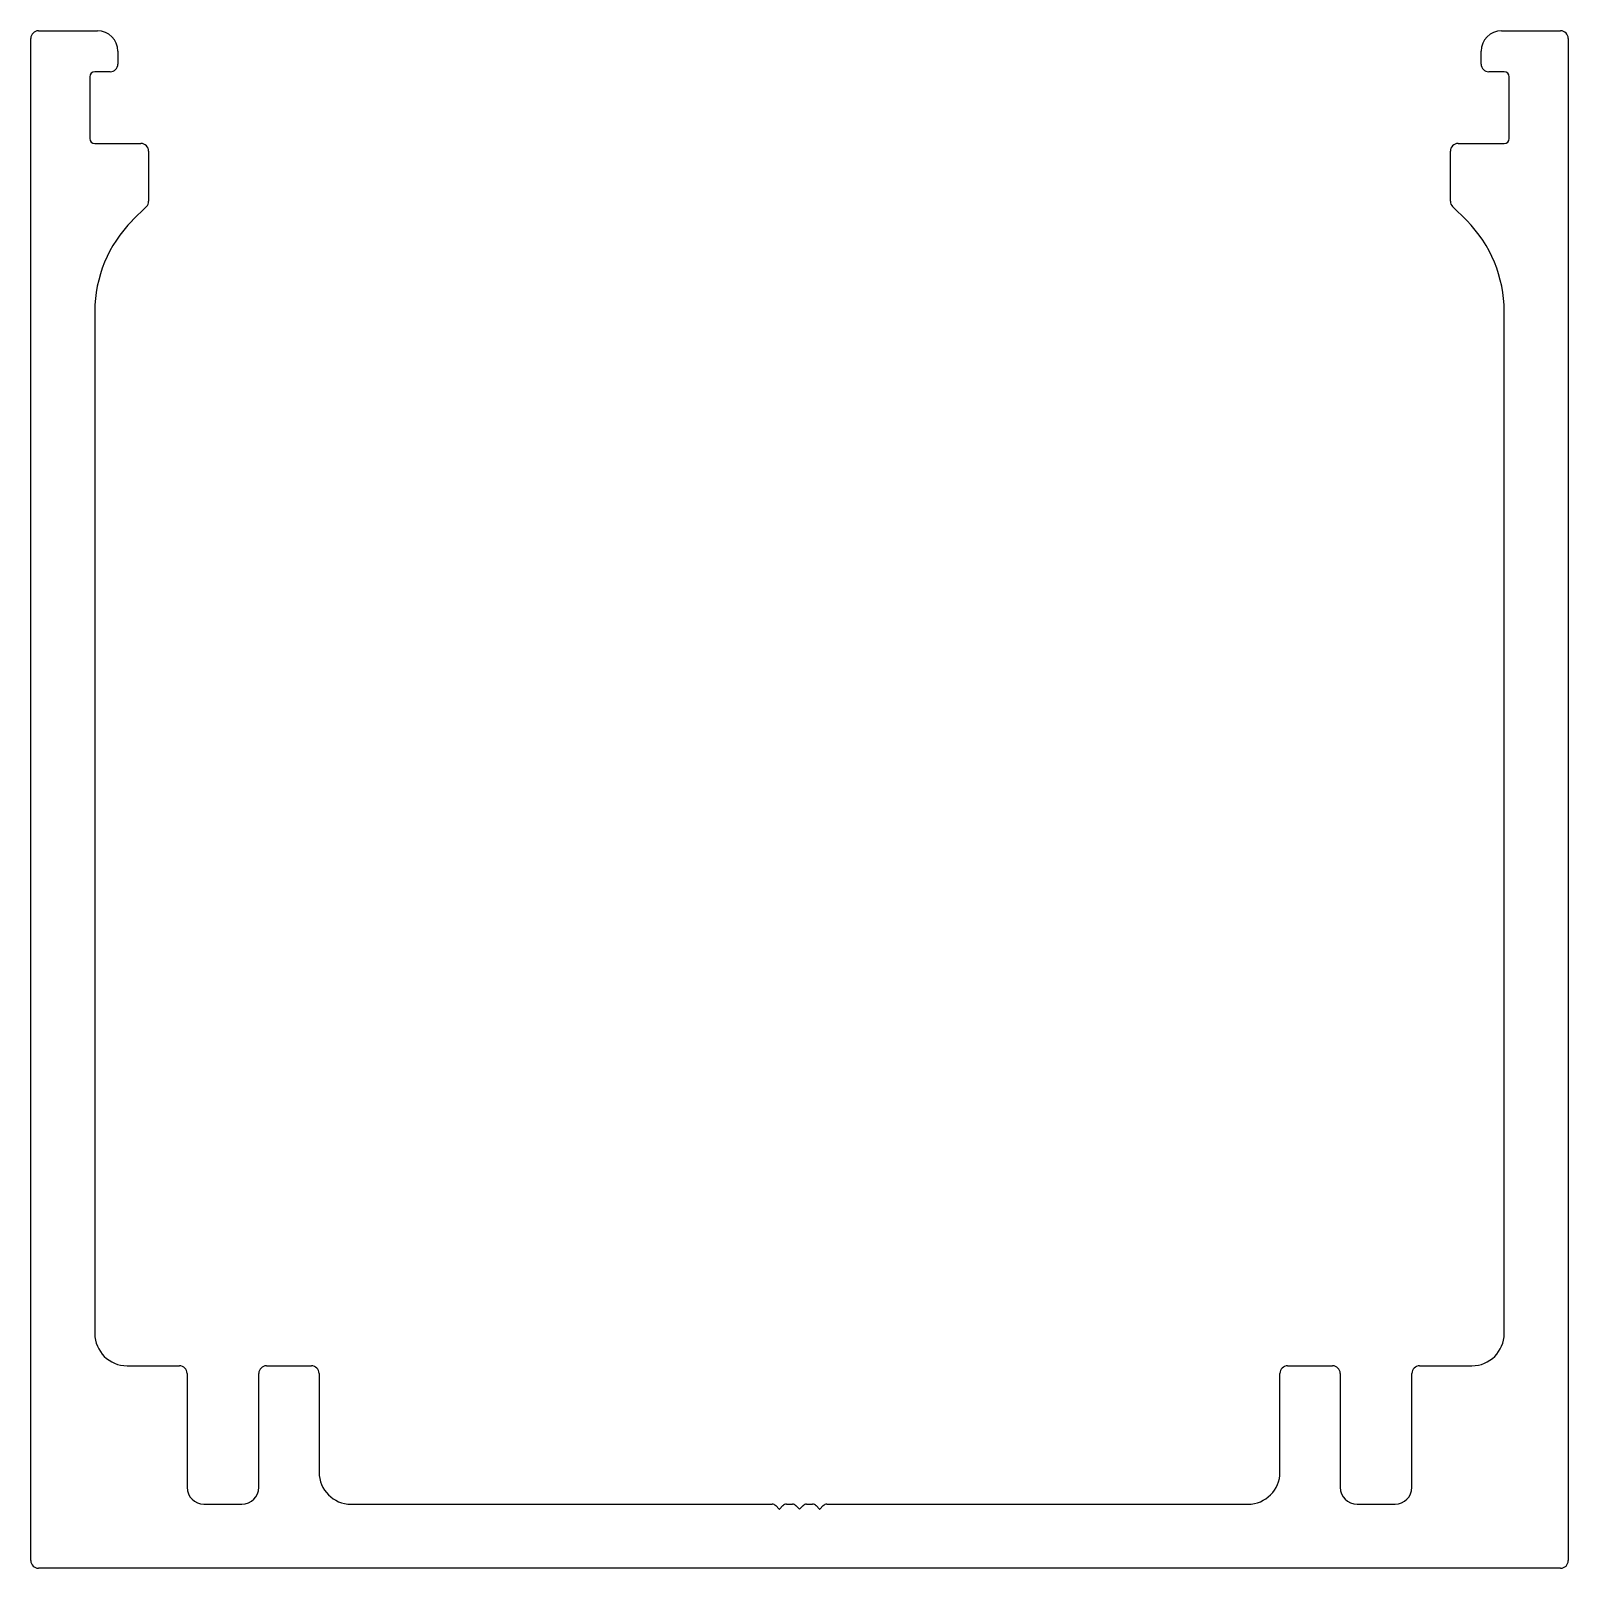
# Model space of a CAD drawing. Extents: x -38.1 to 38.1, y 0.2 to 76.4.
import ezdxf

# ---------------------------------------------------------------- set-up
doc = ezdxf.new("R2010")
doc.units = 0
doc.layers.add('1', color=7, linetype='CONTINUOUS')

msp = doc.modelspace()

# ---------------------------------------------------------------- linework, layer by layer
at = {"layer": '1', "color": 7, "linetype": 'CONTINUOUS'}
for p, q in [((-37.767, 76.36), (-34.846, 76.36)), ((34.75, 76.36), (37.671, 76.36)), ((-38.148, 0.541), (-38.148, 75.979)), ((38.052, 75.979), (38.052, 0.541)), ((-33.83, 75.344), (-33.83, 74.709)), ((33.734, 74.709), (33.734, 75.344)), ((-35.227, 74.074), (-35.227, 71.026)), ((-34.211, 74.328), (-34.973, 74.328)), ((34.877, 74.328), (34.115, 74.328)), ((35.131, 71.026), (35.131, 74.074)), ((-34.973, 70.772), (-32.687, 70.772)), ((-32.306, 70.391), (-32.306, 67.913)), ((32.21, 67.913), (32.21, 70.391)), ((32.591, 70.772), (34.877, 70.772)), ((-32.418, 67.643), (-33.114, 66.948)), ((33.017, 66.948), (32.321, 67.643)), ((-34.973, 62.458), (-34.973, 11.793)), ((34.877, 11.793), (34.877, 62.458)), ((-33.373, 10.193), (-30.782, 10.193)), ((-26.464, 10.193), (-24.242, 10.193)), ((24.145, 10.193), (26.368, 10.193)), ((30.686, 10.193), (33.276, 10.193)), ((-30.401, 9.812), (-30.401, 4.173)), ((-26.845, 4.173), (-26.845, 9.812)), ((-23.861, 9.812), (-23.861, 4.923)), ((23.764, 4.923), (23.764, 9.812)), ((26.749, 9.812), (26.749, 4.173)), ((30.305, 4.173), (30.305, 9.812)), ((-29.563, 3.335), (-27.684, 3.335)), ((-22.273, 3.335), (-1.402, 3.335)), ((-1.225, 3.262), (-1.054, 3.091)), ((-1.043, 3.091), (-0.872, 3.262)), ((-0.695, 3.335), (-0.402, 3.335)), ((-0.225, 3.262), (-0.054, 3.091)), ((-0.043, 3.091), (0.128, 3.262)), ((0.305, 3.335), (0.598, 3.335)), ((0.775, 3.262), (0.946, 3.091)), ((0.957, 3.091), (1.128, 3.262)), ((1.305, 3.335), (22.177, 3.335)), ((27.587, 3.335), (29.466, 3.335)), ((37.671, 0.16), (-37.767, 0.16))]:
    msp.add_line(p, q, dxfattribs=at)
for centre, radius, start, end in [((-37.767, 75.979), 0.381, 90, 180), ((-34.846, 75.344), 1.016, 360, 90), ((34.75, 75.344), 1.016, 90, 180), ((37.671, 75.979), 0.381, 360, 90), ((-34.211, 74.709), 0.381, 270, 360), ((34.115, 74.709), 0.381, 180, 270), ((-34.973, 74.074), 0.254, 90, 180), ((34.877, 74.074), 0.254, 360, 90), ((-34.973, 71.026), 0.254, 180, 270), ((34.877, 71.026), 0.254, 270, 360), ((-32.687, 70.391), 0.381, 360, 90), ((32.591, 70.391), 0.381, 90, 180), ((-32.687, 67.913), 0.381, 315, 360), ((32.591, 67.913), 0.381, 180, 225), ((-28.623, 62.458), 6.35, 135, 180), ((28.527, 62.458), 6.35, 0, 45), ((-33.373, 11.793), 1.6, 180, 270), ((33.276, 11.793), 1.6, 270, 0), ((-30.782, 9.812), 0.381, 360, 90), ((-26.464, 9.812), 0.381, 90, 180), ((-24.242, 9.812), 0.381, 0, 90), ((24.145, 9.812), 0.381, 90, 180), ((26.368, 9.812), 0.381, 360, 90), ((30.686, 9.812), 0.381, 90, 180), ((-22.273, 4.923), 1.588, 180, 270), ((22.177, 4.923), 1.588, 270, 360), ((-29.563, 4.173), 0.838, 180, 270), ((-27.684, 4.173), 0.838, 270, 0), ((27.587, 4.173), 0.838, 180, 270), ((29.466, 4.173), 0.838, 270, 360), ((-1.402, 3.085), 0.25, 45, 90), ((-1.048, 3.097), 0.008, 225, 315), ((-0.695, 3.085), 0.25, 90, 135), ((-0.402, 3.085), 0.25, 45, 90), ((-0.048, 3.097), 0.008, 225, 315), ((0.305, 3.085), 0.25, 90, 135), ((0.598, 3.085), 0.25, 45, 90), ((0.951, 3.097), 0.008, 225, 315), ((1.305, 3.085), 0.25, 90, 135), ((-37.767, 0.541), 0.381, 180, 270), ((37.671, 0.541), 0.381, 270, 360)]:
    msp.add_arc(centre, radius, start, end, dxfattribs=at)

doc.saveas('drawing.dxf')
